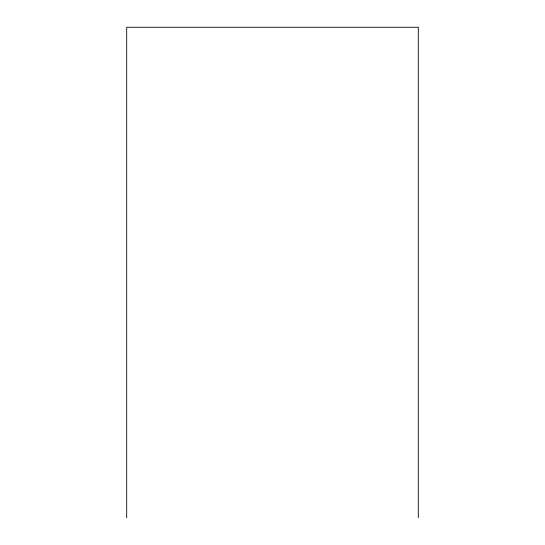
<?xml version="1.0" encoding="UTF-8"?>
<svg xmlns="http://www.w3.org/2000/svg" width="545" height="545" viewBox="0 0 545 545"><rect width="100%" height="100%" fill="white"/><g stroke="black" fill="none" stroke-linecap="round" stroke-linejoin="round"><path stroke-width="0.82" d="M418.308 517.75L418.308 27.25L126.692 27.25L126.692 517.75"/></g></svg>
